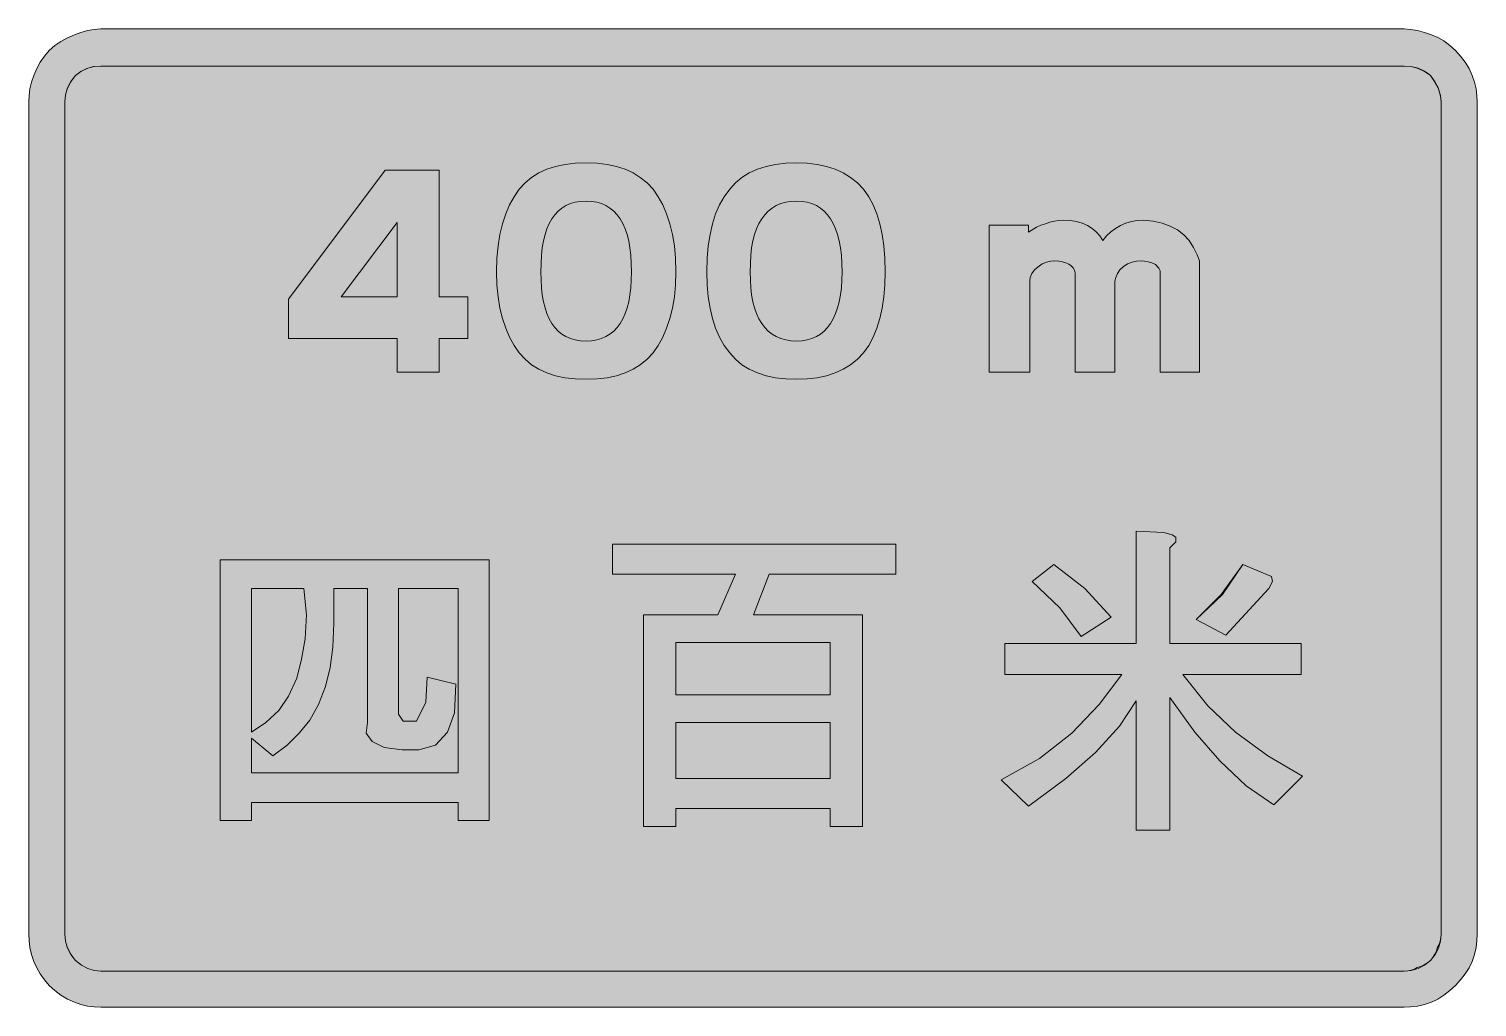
# Model space of a CAD drawing. Header units: metres. Extents: x 103 to 466, y 14 to 260.
import ezdxf

# ---------------------------------------------------------------- set-up
doc = ezdxf.new("R2010")
doc.units = ezdxf.units.M
doc.layers.add('FILL_BLACK_000000', color=7, linetype='Continuous', true_color=0x000000)
doc.layers.add('FILL_WHITE_FFFFFF', color=7, linetype='Continuous', true_color=0xffffff)

msp = doc.modelspace()

# ---------------------------------------------------------------- hatches: boundary and pattern name
at = {"layer": 'FILL_BLACK_000000', "true_color": 0x000000}
h = msp.add_hatch(color=7, dxfattribs=at)
h.dxf.hatch_style = 1
h.paths.add_polyline_path([(450.91, 259.21), (452.67, 258.73), (454.47, 258.12), (456.04, 257.51), (457.58, 256.62), (459.07, 255.5), (460.47, 254.22), (461.76, 252.81), (462.91, 251.29), (463.89, 249.66), (464.67, 247.92), (465.24, 246.3), (465.61, 244.62), (465.81, 242.94), (465.87, 241.32), (465.87, 32.52), (465.81, 30.89), (465.61, 29.18), (465.24, 27.42), (464.67, 25.62), (463.89, 24.05), (462.91, 22.51), (461.76, 21.02), (460.47, 19.62), (459.07, 18.33), (457.58, 17.18), (456.04, 16.2), (454.47, 15.42), (452.67, 14.85), (450.91, 14.48), (449.2, 14.28), (447.57, 14.22), (120.57, 14.22), (118.95, 14.28), (117.27, 14.48), (115.59, 14.85), (113.97, 15.42), (112.23, 16.2), (110.6, 17.18), (109.08, 18.33), (107.67, 19.62), (106.43, 21.02), (105.38, 22.51), (104.51, 24.05), (103.77, 25.62), (103.2, 27.42), (102.83, 29.18), (102.63, 30.89), (102.57, 32.52), (102.57, 241.32), (102.63, 242.94), (102.83, 244.62), (103.2, 246.3), (103.77, 247.92), (104.51, 249.66), (105.38, 251.29), (106.43, 252.81), (107.67, 254.22), (109.08, 255.46), (110.6, 256.51), (112.23, 257.38), (113.97, 258.12), (115.59, 258.73), (117.27, 259.21), (118.95, 259.51), (120.57, 259.62), (447.57, 259.62), (449.2, 259.51), (450.91, 259.21)])
h.paths.add_polyline_path([(118.95, 250.2), (117.31, 249.79), (115.72, 249.05), (114.97, 248.54), (114.27, 247.92), (113.65, 247.19), (113.11, 246.38), (112.17, 244.62), (111.76, 243.08), (111.57, 241.32), (111.57, 32.52), (111.74, 30.73), (112.25, 28.99), (113.09, 27.37), (114.27, 25.92), (115.72, 24.74), (117.31, 23.89), (118.95, 23.39), (120.57, 23.22), (447.57, 23.22), (449.36, 23.39), (451.1, 23.89), (452.72, 24.74), (454.17, 25.92), (455.35, 27.37), (456.2, 28.99), (456.7, 30.73), (456.87, 32.52), (456.87, 241.32), (456.82, 242.22), (456.66, 243.11), (456.08, 244.84), (455.22, 246.47), (454.17, 247.92), (452.72, 248.93), (451.1, 249.68), (449.36, 250.16), (447.57, 250.32), (120.57, 250.32), (118.95, 250.2)], flags=16)
h = msp.add_hatch(color=7, dxfattribs=at)
h.dxf.hatch_style = 1
h.paths.add_polyline_path([(264.49, 192.41), (264.02, 189.58), (263.37, 186.94), (262.56, 184.51), (261.58, 182.27), (260.45, 180.21), (259.17, 178.32), (257.64, 176.74), (255.95, 175.39), (254.12, 174.25), (252.12, 173.33), (249.95, 172.62), (247.61, 172.12), (245.09, 171.82), (242.37, 171.72), (239.64, 171.82), (237.09, 172.12), (234.71, 172.62), (232.51, 173.33), (230.49, 174.25), (228.66, 175.39), (227.02, 176.74), (225.57, 178.32), (224.29, 180.21), (223.16, 182.27), (222.18, 184.51), (221.37, 186.94), (220.72, 189.58), (220.25, 192.41), (219.97, 195.46), (219.87, 198.72), (219.97, 202.08), (220.25, 205.2), (220.72, 208.09), (221.37, 210.76), (222.18, 213.21), (223.16, 215.47), (224.29, 217.53), (225.57, 219.42), (227.02, 221), (228.66, 222.35), (230.49, 223.49), (232.51, 224.41), (234.71, 225.12), (237.09, 225.62), (239.64, 225.92), (242.37, 226.02), (245.09, 225.92), (247.61, 225.62), (249.95, 225.12), (252.12, 224.41), (254.12, 223.49), (255.95, 222.35), (257.64, 221), (259.17, 219.42), (260.45, 217.53), (261.58, 215.47), (262.56, 213.21), (263.37, 210.76), (264.02, 208.09), (264.49, 205.2), (264.77, 202.08), (264.87, 198.72), (264.77, 195.46), (264.49, 192.41)])
h.paths.add_polyline_path([(253.36, 204.7), (253.04, 206.42), (252.64, 208.01), (252.14, 209.46), (251.56, 210.78), (250.88, 211.96), (250.12, 213), (249.27, 213.9), (248.34, 214.67), (247.32, 215.3), (246.21, 215.79), (245.01, 216.14), (243.73, 216.35), (242.37, 216.42), (240.96, 216.35), (239.64, 216.14), (238.42, 215.79), (237.3, 215.3), (236.27, 214.67), (235.34, 213.9), (234.49, 213), (233.75, 211.96), (233.09, 210.78), (232.52, 209.46), (232.04, 208.01), (231.65, 206.42), (231.35, 204.7), (231.14, 202.84), (230.97, 198.72), (231.14, 194.7), (231.35, 192.88), (231.65, 191.19), (232.04, 189.63), (232.52, 188.2), (233.09, 186.91), (233.75, 185.74), (234.49, 184.72), (235.34, 183.82), (236.27, 183.06), (237.3, 182.44), (238.42, 181.95), (239.64, 181.6), (240.96, 181.39), (242.37, 181.32), (243.73, 181.39), (245.01, 181.6), (246.21, 181.95), (247.32, 182.44), (248.34, 183.06), (249.27, 183.82), (250.12, 184.72), (250.88, 185.74), (251.56, 186.91), (252.14, 188.2), (252.64, 189.63), (253.04, 191.19), (253.36, 192.88), (253.59, 194.7), (253.77, 198.72), (253.59, 202.84), (253.36, 204.7)], flags=16)
h = msp.add_hatch(color=7, dxfattribs=at)
h.dxf.hatch_style = 1
h.paths.add_polyline_path([(317.03, 192.41), (316.61, 189.58), (316.02, 186.94), (315.26, 184.51), (314.33, 182.27), (313.24, 180.21), (311.97, 178.32), (310.42, 176.74), (308.71, 175.39), (306.84, 174.25), (304.81, 173.33), (302.62, 172.62), (300.28, 172.12), (297.8, 171.82), (295.17, 171.72), (292.44, 171.82), (289.89, 172.12), (287.51, 172.62), (285.31, 173.33), (283.29, 174.25), (281.46, 175.39), (279.82, 176.74), (278.37, 178.32), (277.01, 180.21), (275.83, 182.27), (274.85, 184.51), (274.06, 186.94), (273.45, 189.58), (273.01, 192.41), (272.75, 195.46), (272.67, 198.72), (272.75, 202.08), (273.01, 205.2), (273.45, 208.09), (274.06, 210.76), (274.85, 213.21), (275.83, 215.47), (277.01, 217.53), (278.37, 219.42), (279.82, 221), (281.46, 222.35), (283.29, 223.49), (285.31, 224.41), (287.51, 225.12), (289.89, 225.62), (292.44, 225.92), (295.17, 226.02), (297.8, 225.92), (300.28, 225.62), (302.62, 225.12), (304.81, 224.41), (306.84, 223.49), (308.71, 222.35), (310.42, 221), (311.97, 219.42), (313.24, 217.53), (314.33, 215.47), (315.26, 213.21), (316.02, 210.76), (316.61, 208.09), (317.03, 205.2), (317.29, 202.08), (317.37, 198.72), (317.29, 195.46), (317.03, 192.41)])
h.paths.add_polyline_path([(306.16, 204.7), (305.84, 206.42), (305.44, 208.01), (304.94, 209.46), (304.36, 210.78), (303.68, 211.96), (302.92, 213), (302.07, 213.9), (301.14, 214.67), (300.12, 215.3), (299.01, 215.79), (297.81, 216.14), (296.53, 216.35), (295.17, 216.42), (293.75, 216.35), (292.43, 216.14), (291.19, 215.79), (290.05, 215.3), (289, 214.67), (288.04, 213.9), (287.17, 213), (286.4, 211.96), (285.71, 210.78), (285.12, 209.46), (284.61, 208.01), (284.2, 206.42), (283.88, 204.7), (283.65, 202.84), (283.47, 198.72), (283.65, 194.7), (283.88, 192.88), (284.2, 191.19), (284.61, 189.63), (285.12, 188.2), (285.71, 186.91), (286.4, 185.74), (287.17, 184.72), (288.04, 183.82), (289, 183.06), (290.05, 182.44), (291.19, 181.95), (292.43, 181.6), (293.75, 181.39), (295.17, 181.32), (296.53, 181.39), (297.81, 181.6), (299.01, 181.95), (300.12, 182.44), (301.14, 183.06), (302.07, 183.82), (302.92, 184.72), (303.68, 185.74), (304.36, 186.91), (304.94, 188.2), (305.44, 189.63), (305.84, 191.19), (306.16, 192.88), (306.39, 194.7), (306.57, 198.72), (306.39, 202.84), (306.16, 204.7)], flags=16)
h = msp.add_hatch(color=7, dxfattribs=at)
h.dxf.hatch_style = 1
h.paths.add_polyline_path([(212.67, 181.92), (205.47, 181.92), (205.47, 173.52), (194.97, 173.52), (194.97, 181.92), (167.67, 181.92), (167.67, 191.82), (191.97, 224.22), (205.47, 224.22), (205.47, 192.42), (212.67, 192.42), (212.67, 181.92)])
h.paths.add_polyline_path([(194.97, 192.42), (194.97, 211.02), (180.87, 192.42), (194.97, 192.42)], flags=16)
h = msp.add_hatch(color=7, dxfattribs=at)
h.dxf.hatch_style = 1
h.paths.add_polyline_path([(380.45, 201.35), (379.32, 201.12), (378.2, 200.66), (377.07, 199.92), (376.28, 199.15), (375.68, 198.23), (375.26, 197.26), (374.97, 196.32), (374.97, 173.52), (365.07, 173.52), (365.07, 198.42), (364.88, 199.07), (364.53, 199.65), (364.04, 200.16), (363.42, 200.59), (362.69, 200.95), (361.86, 201.2), (360.95, 201.36), (359.97, 201.42), (358.98, 201.35), (357.87, 201.12), (356.76, 200.66), (355.77, 199.92), (354.81, 199.15), (354.16, 198.23), (353.79, 197.26), (353.67, 196.32), (353.67, 173.52), (343.47, 173.52), (343.47, 210.42), (353.37, 210.42), (353.37, 208.62), (355.36, 209.89), (356.45, 210.39), (357.57, 210.72), (358.7, 211.11), (359.82, 211.39), (360.95, 211.56), (362.07, 211.62), (363.8, 211.54), (365.39, 211.29), (366.84, 210.88), (368.15, 210.31), (369.31, 209.58), (370.34, 208.71), (371.22, 207.69), (371.97, 206.52), (372.93, 207.69), (373.99, 208.71), (375.14, 209.58), (376.4, 210.31), (377.73, 210.88), (379.14, 211.29), (380.62, 211.54), (382.17, 211.62), (384.65, 211.38), (386.9, 210.89), (388.92, 210.16), (390.72, 209.18), (392.3, 207.97), (393.65, 206.52), (394.77, 204.83), (395.67, 202.92), (396.27, 201.42), (396.27, 199.92), (396.27, 199.62), (396.27, 173.52), (386.37, 173.52), (386.37, 198.42), (386.33, 198.91), (386.07, 199.62), (385.17, 200.52), (384.27, 200.91), (383.37, 201.19), (382.47, 201.36), (381.57, 201.42), (380.45, 201.35)])
h = msp.add_hatch(color=7, dxfattribs=at)
h.dxf.hatch_style = 1
h.paths.add_polyline_path([(347.37, 105.42), (380.37, 105.42), (380.37, 133.62), (387.27, 133.32), (389.37, 132.72), (390.27, 132.12), (390.27, 130.92), (388.77, 129.42), (388.77, 105.42), (421.77, 105.42), (421.77, 97.62), (392.07, 97.62), (398.37, 89.82), (405.27, 83.22), (413.37, 77.22), (422.07, 72.12), (414.87, 64.92), (407.97, 69.72), (401.37, 76.02), (395.07, 83.22), (388.77, 91.92), (388.77, 58.62), (380.37, 58.62), (380.37, 91.02), (376.17, 84.72), (370.17, 78.12), (362.67, 71.52), (353.37, 64.62), (346.47, 71.22), (356.07, 76.62), (364.17, 82.92), (371.07, 90.12), (376.77, 97.62), (347.37, 97.62), (347.37, 105.42)])
h = msp.add_hatch(color=7, dxfattribs=at)
h.dxf.hatch_style = 1
h.paths.add_polyline_path([(320.07, 122.82), (288.27, 122.82), (284.37, 112.62), (311.67, 112.62), (311.67, 59.52), (303.57, 59.52), (303.57, 64.02), (264.87, 64.02), (264.87, 59.52), (256.77, 59.52), (256.77, 112.62), (275.37, 112.62), (279.87, 122.82), (248.97, 122.82), (248.97, 130.32), (320.07, 130.32), (320.07, 122.82)])
h.paths.add_polyline_path([(264.87, 105.72), (264.87, 92.52), (303.57, 92.52), (303.57, 105.72), (264.87, 105.72)], flags=16)
h.paths.add_polyline_path([(303.57, 85.62), (264.87, 85.62), (264.87, 71.52), (303.57, 71.52), (303.57, 85.62)], flags=16)
h = msp.add_hatch(color=7, dxfattribs=at)
h.dxf.hatch_style = 1
h.paths.add_polyline_path([(210.27, 61.02), (210.27, 65.52), (158.37, 65.52), (158.37, 61.02), (150.57, 61.02), (150.57, 126.42), (218.07, 126.42), (218.07, 61.02), (210.27, 61.02)])
h.paths.add_polyline_path([(167.67, 92.22), (169.77, 96.72), (170.97, 101.52), (171.87, 106.62), (172.17, 112.62), (171.57, 119.22), (158.37, 119.22), (158.37, 83.22), (161.97, 85.62), (165.27, 88.62), (167.67, 92.22)], flags=16)
h.paths.add_polyline_path([(178.77, 104.52), (178.17, 99.42), (176.97, 94.62), (175.17, 90.12), (173.07, 86.22), (170.37, 82.92), (167.37, 79.92), (163.77, 77.22), (158.37, 81.72), (158.37, 73.02), (210.27, 73.02), (210.27, 119.22), (195.27, 119.22), (195.27, 92.22), (195.27, 87.72), (196.47, 85.92), (199.77, 85.92), (202.17, 90.72), (202.47, 97.02), (209.67, 95.22), (209.37, 88.02), (207.57, 83.22), (204.57, 79.92), (200.37, 78.72), (196.17, 78.72), (191.67, 79.32), (188.67, 80.82), (187.17, 82.92), (187.47, 85.62), (187.47, 119.22), (179.07, 119.22), (179.07, 110.52), (178.77, 104.52)], flags=16)
h = msp.add_hatch(color=7, dxfattribs=at)
h.dxf.hatch_style = 1
h.paths.add_polyline_path([(367.47, 119.22), (374.07, 112.02), (366.57, 107.22), (361.17, 114.42), (354.27, 121.02), (359.67, 125.22), (367.47, 119.22)])
h = msp.add_hatch(color=7, dxfattribs=at)
h.dxf.hatch_style = 1
h.paths.add_polyline_path([(401.67, 117.72), (407.07, 125.22), (414.27, 122.22), (414.57, 121.02), (413.67, 119.22), (402.87, 107.52), (395.37, 111.42), (401.67, 117.72)])
h = msp.add_hatch(color=7, dxfattribs=at)
h.dxf.hatch_style = 1
h.paths.add_polyline_path([(401.97, 117.72), (407.07, 125.22), (414.27, 122.22), (414.57, 121.02), (413.67, 119.22), (402.87, 107.52), (395.37, 111.42), (401.97, 117.72)])
at = {"layer": 'FILL_WHITE_FFFFFF', "true_color": 0xffffff}
h = msp.add_hatch(color=7, dxfattribs=at)
h.dxf.hatch_style = 1
h.paths.add_polyline_path([(447.57, 250.32), (449.36, 250.2), (451.1, 249.79), (452.72, 249.05), (453.47, 248.54), (454.17, 247.92), (455.35, 246.3), (456.2, 244.62), (456.7, 242.94), (456.87, 241.32), (456.87, 32.52), (456.81, 31.62), (456.65, 30.76), (456.36, 29.95), (455.97, 29.22), (455.69, 28.32), (455.3, 27.46), (454.79, 26.65), (454.17, 25.92), (453.44, 25.3), (452.63, 24.79), (451.77, 24.4), (450.87, 24.12), (450.14, 23.73), (449.33, 23.44), (448.47, 23.28), (447.57, 23.22), (120.57, 23.22), (118.95, 23.39), (117.31, 23.89), (115.72, 24.74), (114.27, 25.92), (113.65, 26.65), (113.11, 27.46), (112.17, 29.22), (111.76, 30.76), (111.57, 32.52), (111.57, 241.32), (111.74, 243.11), (112.25, 244.84), (113.09, 246.47), (114.27, 247.92), (115.55, 248.93), (117.08, 249.68), (118.78, 250.16), (120.57, 250.32), (447.57, 250.32)])

# ---------------------------------------------------------------- linework, layer by layer
at = {"layer": 'FILL_BLACK_000000', "lineweight": 0, "true_color": 0x000000}
for points in [[(450.91, 259.21), (452.67, 258.73), (454.47, 258.12), (456.04, 257.51), (457.58, 256.62), (459.07, 255.5), (460.47, 254.22), (461.76, 252.81), (462.91, 251.29), (463.89, 249.66), (464.67, 247.92), (465.24, 246.3), (465.61, 244.62), (465.81, 242.94), (465.87, 241.32), (465.87, 32.52), (465.81, 30.89), (465.61, 29.18), (465.24, 27.42), (464.67, 25.62), (463.89, 24.05), (462.91, 22.51), (461.76, 21.02), (460.47, 19.62), (459.07, 18.33), (457.58, 17.18), (456.04, 16.2), (454.47, 15.42), (452.67, 14.85), (450.91, 14.48), (449.2, 14.28), (447.57, 14.22), (120.57, 14.22), (118.95, 14.28), (117.27, 14.48), (115.59, 14.85), (113.97, 15.42), (112.23, 16.2), (110.6, 17.18), (109.08, 18.33), (107.67, 19.62), (106.43, 21.02), (105.38, 22.51), (104.51, 24.05), (103.77, 25.62), (103.2, 27.42), (102.83, 29.18), (102.63, 30.89), (102.57, 32.52), (102.57, 241.32), (102.63, 242.94), (102.83, 244.62), (103.2, 246.3), (103.77, 247.92), (104.51, 249.66), (105.38, 251.29), (106.43, 252.81), (107.67, 254.22), (109.08, 255.46), (110.6, 256.51), (112.23, 257.38), (113.97, 258.12), (115.59, 258.73), (117.27, 259.21), (118.95, 259.51), (120.57, 259.62), (447.57, 259.62), (449.2, 259.51)], [(118.95, 250.2), (117.31, 249.79), (115.72, 249.05), (114.97, 248.54), (114.27, 247.92), (113.65, 247.19), (113.11, 246.38), (112.17, 244.62), (111.76, 243.08), (111.57, 241.32), (111.57, 32.52), (111.74, 30.73), (112.25, 28.99), (113.09, 27.37), (114.27, 25.92), (115.72, 24.74), (117.31, 23.89), (118.95, 23.39), (120.57, 23.22), (447.57, 23.22), (449.36, 23.39), (451.1, 23.89), (452.72, 24.74), (454.17, 25.92), (455.35, 27.37), (456.2, 28.99), (456.7, 30.73), (456.87, 32.52), (456.87, 241.32), (456.82, 242.22), (456.66, 243.11), (456.08, 244.84), (455.22, 246.47), (454.17, 247.92), (452.72, 248.93), (451.1, 249.68), (449.36, 250.16), (447.57, 250.32), (120.57, 250.32)], [(264.49, 192.41), (264.02, 189.58), (263.37, 186.94), (262.56, 184.51), (261.58, 182.27), (260.45, 180.21), (259.17, 178.32), (257.64, 176.74), (255.95, 175.39), (254.12, 174.25), (252.12, 173.33), (249.95, 172.62), (247.61, 172.12), (245.09, 171.82), (242.37, 171.72), (239.64, 171.82), (237.09, 172.12), (234.71, 172.62), (232.51, 173.33), (230.49, 174.25), (228.66, 175.39), (227.02, 176.74), (225.57, 178.32), (224.29, 180.21), (223.16, 182.27), (222.18, 184.51), (221.37, 186.94), (220.72, 189.58), (220.25, 192.41), (219.97, 195.46), (219.87, 198.72), (219.97, 202.08), (220.25, 205.2), (220.72, 208.09), (221.37, 210.76), (222.18, 213.21), (223.16, 215.47), (224.29, 217.53), (225.57, 219.42), (227.02, 221), (228.66, 222.35), (230.49, 223.49), (232.51, 224.41), (234.71, 225.12), (237.09, 225.62), (239.64, 225.92), (242.37, 226.02), (245.09, 225.92), (247.61, 225.62), (249.95, 225.12), (252.12, 224.41), (254.12, 223.49), (255.95, 222.35), (257.64, 221), (259.17, 219.42), (260.45, 217.53), (261.58, 215.47), (262.56, 213.21), (263.37, 210.76), (264.02, 208.09), (264.49, 205.2), (264.77, 202.08), (264.87, 198.72), (264.77, 195.46)], [(317.03, 192.41), (316.61, 189.58), (316.02, 186.94), (315.26, 184.51), (314.33, 182.27), (313.24, 180.21), (311.97, 178.32), (310.42, 176.74), (308.71, 175.39), (306.84, 174.25), (304.81, 173.33), (302.62, 172.62), (300.28, 172.12), (297.8, 171.82), (295.17, 171.72), (292.44, 171.82), (289.89, 172.12), (287.51, 172.62), (285.31, 173.33), (283.29, 174.25), (281.46, 175.39), (279.82, 176.74), (278.37, 178.32), (277.01, 180.21), (275.83, 182.27), (274.85, 184.51), (274.06, 186.94), (273.45, 189.58), (273.01, 192.41), (272.75, 195.46), (272.67, 198.72), (272.75, 202.08), (273.01, 205.2), (273.45, 208.09), (274.06, 210.76), (274.85, 213.21), (275.83, 215.47), (277.01, 217.53), (278.37, 219.42), (279.82, 221), (281.46, 222.35), (283.29, 223.49), (285.31, 224.41), (287.51, 225.12), (289.89, 225.62), (292.44, 225.92), (295.17, 226.02), (297.8, 225.92), (300.28, 225.62), (302.62, 225.12), (304.81, 224.41), (306.84, 223.49), (308.71, 222.35), (310.42, 221), (311.97, 219.42), (313.24, 217.53), (314.33, 215.47), (315.26, 213.21), (316.02, 210.76), (316.61, 208.09), (317.03, 205.2), (317.29, 202.08), (317.37, 198.72), (317.29, 195.46)], [(212.67, 181.92), (205.47, 181.92), (205.47, 173.52), (194.97, 173.52), (194.97, 181.92), (167.67, 181.92), (167.67, 191.82), (191.97, 224.22), (205.47, 224.22), (205.47, 192.42), (212.67, 192.42)], [(253.36, 204.7), (253.04, 206.42), (252.64, 208.01), (252.14, 209.46), (251.56, 210.78), (250.88, 211.96), (250.12, 213), (249.27, 213.9), (248.34, 214.67), (247.32, 215.3), (246.21, 215.79), (245.01, 216.14), (243.73, 216.35), (242.37, 216.42), (240.96, 216.35), (239.64, 216.14), (238.42, 215.79), (237.3, 215.3), (236.27, 214.67), (235.34, 213.9), (234.49, 213), (233.75, 211.96), (233.09, 210.78), (232.52, 209.46), (232.04, 208.01), (231.65, 206.42), (231.35, 204.7), (231.14, 202.84), (230.97, 198.72), (231.14, 194.7), (231.35, 192.88), (231.65, 191.19), (232.04, 189.63), (232.52, 188.2), (233.09, 186.91), (233.75, 185.74), (234.49, 184.72), (235.34, 183.82), (236.27, 183.06), (237.3, 182.44), (238.42, 181.95), (239.64, 181.6), (240.96, 181.39), (242.37, 181.32), (243.73, 181.39), (245.01, 181.6), (246.21, 181.95), (247.32, 182.44), (248.34, 183.06), (249.27, 183.82), (250.12, 184.72), (250.88, 185.74), (251.56, 186.91), (252.14, 188.2), (252.64, 189.63), (253.04, 191.19), (253.36, 192.88), (253.59, 194.7), (253.77, 198.72), (253.59, 202.84)], [(306.16, 204.7), (305.84, 206.42), (305.44, 208.01), (304.94, 209.46), (304.36, 210.78), (303.68, 211.96), (302.92, 213), (302.07, 213.9), (301.14, 214.67), (300.12, 215.3), (299.01, 215.79), (297.81, 216.14), (296.53, 216.35), (295.17, 216.42), (293.75, 216.35), (292.43, 216.14), (291.19, 215.79), (290.05, 215.3), (289, 214.67), (288.04, 213.9), (287.17, 213), (286.4, 211.96), (285.71, 210.78), (285.12, 209.46), (284.61, 208.01), (284.2, 206.42), (283.88, 204.7), (283.65, 202.84), (283.47, 198.72), (283.65, 194.7), (283.88, 192.88), (284.2, 191.19), (284.61, 189.63), (285.12, 188.2), (285.71, 186.91), (286.4, 185.74), (287.17, 184.72), (288.04, 183.82), (289, 183.06), (290.05, 182.44), (291.19, 181.95), (292.43, 181.6), (293.75, 181.39), (295.17, 181.32), (296.53, 181.39), (297.81, 181.6), (299.01, 181.95), (300.12, 182.44), (301.14, 183.06), (302.07, 183.82), (302.92, 184.72), (303.68, 185.74), (304.36, 186.91), (304.94, 188.2), (305.44, 189.63), (305.84, 191.19), (306.16, 192.88), (306.39, 194.7), (306.57, 198.72), (306.39, 202.84)], [(194.97, 192.42), (194.97, 211.02), (180.87, 192.42)], [(380.45, 201.35), (379.32, 201.12), (378.2, 200.66), (377.07, 199.92), (376.28, 199.15), (375.68, 198.23), (375.26, 197.26), (374.97, 196.32), (374.97, 173.52), (365.07, 173.52), (365.07, 198.42), (364.88, 199.07), (364.53, 199.65), (364.04, 200.16), (363.42, 200.59), (362.69, 200.95), (361.86, 201.2), (360.95, 201.36), (359.97, 201.42), (358.98, 201.35), (357.87, 201.12), (356.76, 200.66), (355.77, 199.92), (354.81, 199.15), (354.16, 198.23), (353.79, 197.26), (353.67, 196.32), (353.67, 173.52), (343.47, 173.52), (343.47, 210.42), (353.37, 210.42), (353.37, 208.62), (355.36, 209.89), (356.45, 210.39), (357.57, 210.72), (358.7, 211.11), (359.82, 211.39), (360.95, 211.56), (362.07, 211.62), (363.8, 211.54), (365.39, 211.29), (366.84, 210.88), (368.15, 210.31), (369.31, 209.58), (370.34, 208.71), (371.22, 207.69), (371.97, 206.52), (372.93, 207.69), (373.99, 208.71), (375.14, 209.58), (376.4, 210.31), (377.73, 210.88), (379.14, 211.29), (380.62, 211.54), (382.17, 211.62), (384.65, 211.38), (386.9, 210.89), (388.92, 210.16), (390.72, 209.18), (392.3, 207.97), (393.65, 206.52), (394.77, 204.83), (395.67, 202.92), (396.27, 201.42), (396.27, 199.92), (396.27, 199.62), (396.27, 173.52), (386.37, 173.52), (386.37, 198.42), (386.33, 198.91), (386.07, 199.62), (385.17, 200.52), (384.27, 200.91), (383.37, 201.19), (382.47, 201.36), (381.57, 201.42)], [(347.37, 105.42), (380.37, 105.42), (380.37, 133.62), (387.27, 133.32), (389.37, 132.72), (390.27, 132.12), (390.27, 130.92), (388.77, 129.42), (388.77, 105.42), (421.77, 105.42), (421.77, 97.62), (392.07, 97.62), (398.37, 89.82), (405.27, 83.22), (413.37, 77.22), (422.07, 72.12), (414.87, 64.92), (407.97, 69.72), (401.37, 76.02), (395.07, 83.22), (388.77, 91.92), (388.77, 58.62), (380.37, 58.62), (380.37, 91.02), (376.17, 84.72), (370.17, 78.12), (362.67, 71.52), (353.37, 64.62), (346.47, 71.22), (356.07, 76.62), (364.17, 82.92), (371.07, 90.12), (376.77, 97.62), (347.37, 97.62)], [(320.07, 122.82), (288.27, 122.82), (284.37, 112.62), (311.67, 112.62), (311.67, 59.52), (303.57, 59.52), (303.57, 64.02), (264.87, 64.02), (264.87, 59.52), (256.77, 59.52), (256.77, 112.62), (275.37, 112.62), (279.87, 122.82), (248.97, 122.82), (248.97, 130.32), (320.07, 130.32)], [(210.27, 61.02), (210.27, 65.52), (158.37, 65.52), (158.37, 61.02), (150.57, 61.02), (150.57, 126.42), (218.07, 126.42), (218.07, 61.02)], [(367.47, 119.22), (374.07, 112.02), (366.57, 107.22), (361.17, 114.42), (354.27, 121.02), (359.67, 125.22)], [(401.67, 117.72), (407.07, 125.22), (414.27, 122.22), (414.57, 121.02), (413.67, 119.22), (402.87, 107.52), (395.37, 111.42)], [(401.97, 117.72), (407.07, 125.22), (414.27, 122.22), (414.57, 121.02), (413.67, 119.22), (402.87, 107.52), (395.37, 111.42)], [(167.67, 92.22), (169.77, 96.72), (170.97, 101.52), (171.87, 106.62), (172.17, 112.62), (171.57, 119.22), (158.37, 119.22), (158.37, 83.22), (161.97, 85.62), (165.27, 88.62)], [(178.77, 104.52), (178.17, 99.42), (176.97, 94.62), (175.17, 90.12), (173.07, 86.22), (170.37, 82.92), (167.37, 79.92), (163.77, 77.22), (158.37, 81.72), (158.37, 73.02), (210.27, 73.02), (210.27, 119.22), (195.27, 119.22), (195.27, 92.22), (195.27, 87.72), (196.47, 85.92), (199.77, 85.92), (202.17, 90.72), (202.47, 97.02), (209.67, 95.22), (209.37, 88.02), (207.57, 83.22), (204.57, 79.92), (200.37, 78.72), (196.17, 78.72), (191.67, 79.32), (188.67, 80.82), (187.17, 82.92), (187.47, 85.62), (187.47, 119.22), (179.07, 119.22), (179.07, 110.52)], [(264.87, 105.72), (264.87, 92.52), (303.57, 92.52), (303.57, 105.72)], [(303.57, 85.62), (264.87, 85.62), (264.87, 71.52), (303.57, 71.52)]]:
    msp.add_lwpolyline(points, close=True, dxfattribs=at)
at = {"layer": 'FILL_WHITE_FFFFFF', "lineweight": 0, "true_color": 0xffffff}
msp.add_lwpolyline([(447.57, 250.32), (449.36, 250.2), (451.1, 249.79), (452.72, 249.05), (453.47, 248.54), (454.17, 247.92), (455.35, 246.3), (456.2, 244.62), (456.7, 242.94), (456.87, 241.32), (456.87, 32.52), (456.81, 31.62), (456.65, 30.76), (456.36, 29.95), (455.97, 29.22), (455.69, 28.32), (455.3, 27.46), (454.79, 26.65), (454.17, 25.92), (453.44, 25.3), (452.63, 24.79), (451.77, 24.4), (450.87, 24.12), (450.14, 23.73), (449.33, 23.44), (448.47, 23.28), (447.57, 23.22), (120.57, 23.22), (118.95, 23.39), (117.31, 23.89), (115.72, 24.74), (114.27, 25.92), (113.65, 26.65), (113.11, 27.46), (112.17, 29.22), (111.76, 30.76), (111.57, 32.52), (111.57, 241.32), (111.74, 243.11), (112.25, 244.84), (113.09, 246.47), (114.27, 247.92), (115.55, 248.93), (117.08, 249.68), (118.78, 250.16), (120.57, 250.32)], close=True, dxfattribs=at)

doc.saveas('drawing.dxf')
